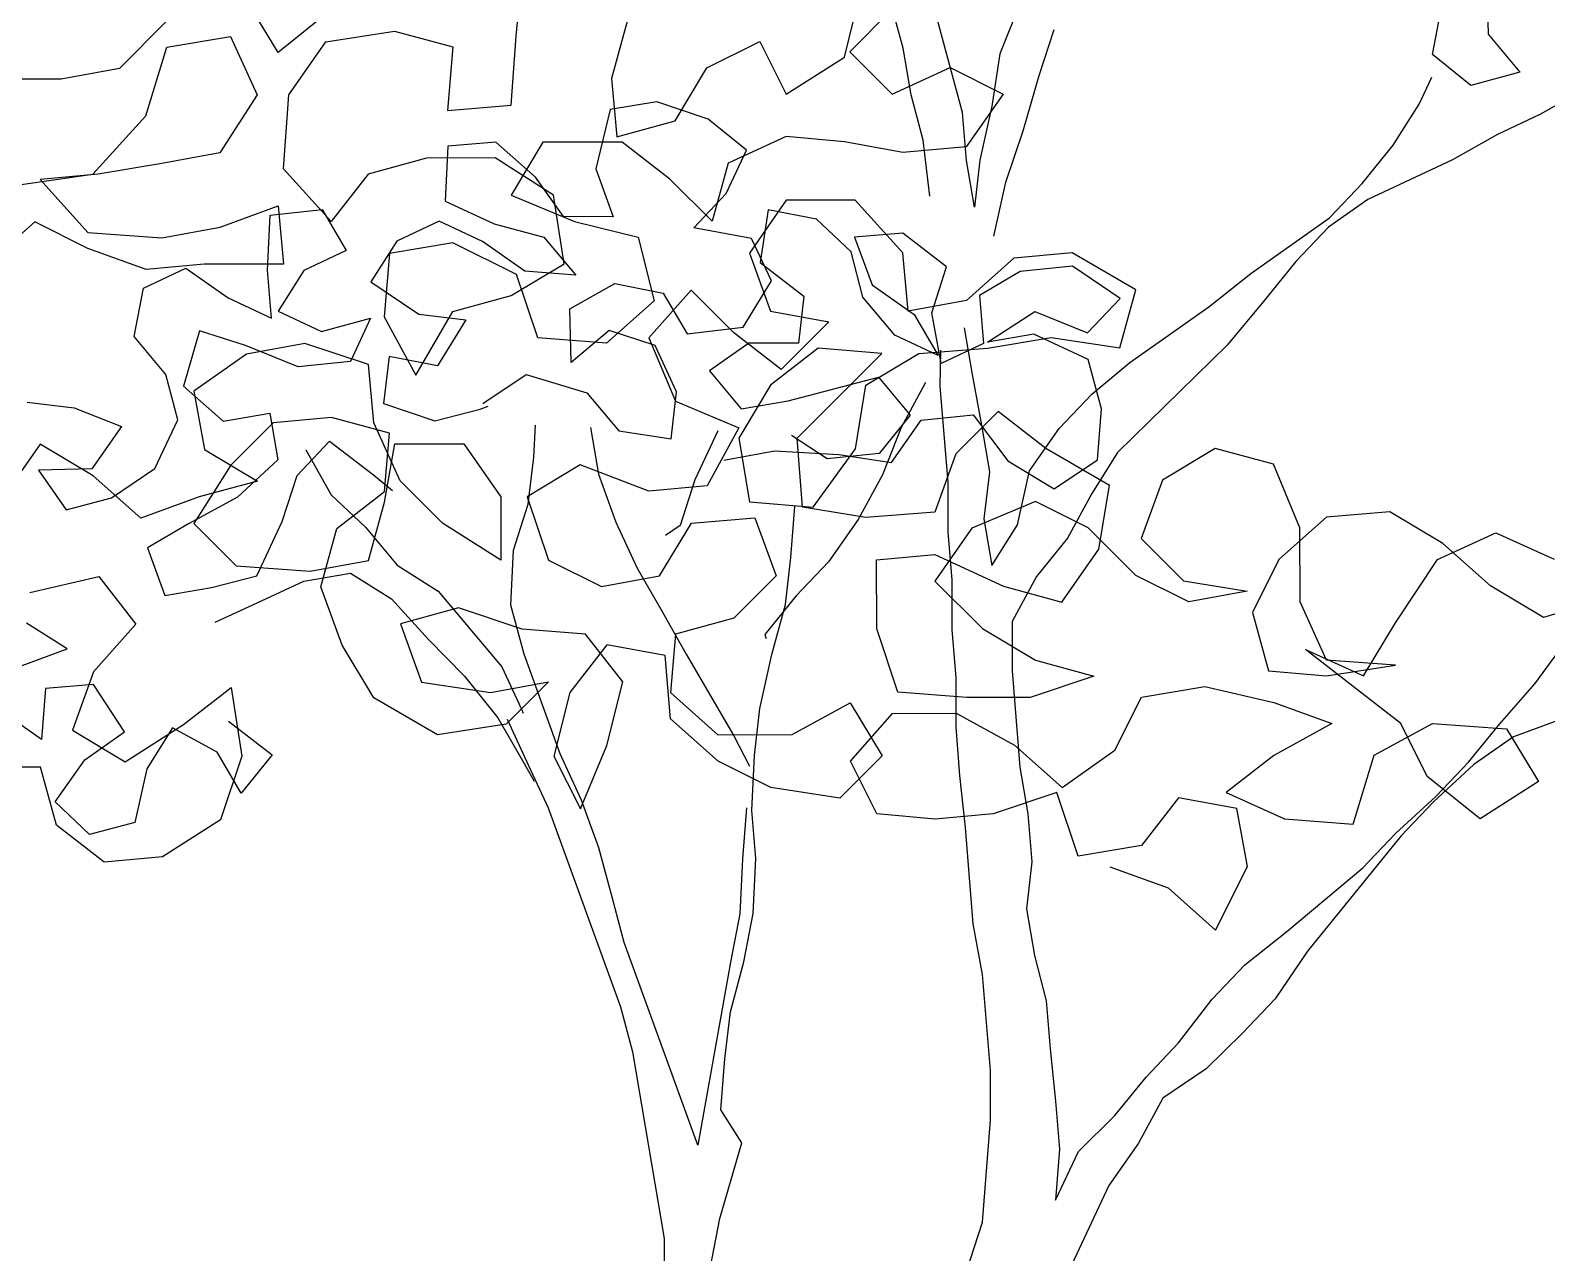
# Model space of a CAD drawing. Header units: millimetres. Extents: x 2622 to 2811, y 687 to 801.
# Drawn here: x 2709.7933 to 2710.1377, y 773.0487 to 773.3263 of the extents above; entities that cross this region are included whole.
import ezdxf

# ---------------------------------------------------------------- set-up
doc = ezdxf.new("R2010")
doc.units = ezdxf.units.MM
doc.layers.add('CHIOMA', color=94, linetype='Continuous')
doc.layers.add('tronco', color=36, linetype='Continuous')

msp = doc.modelspace()

# ---------------------------------------------------------------- linework, layer by layer
at = {"layer": 'CHIOMA'}
for p, q in [((2709.90365, 773.325), (2709.90484, 773.33822)), ((2710.12407, 773.33763), (2710.12439, 773.32547)), ((2709.84956, 773.32134), (2709.84234, 773.33335)), ((2709.97818, 773.32026), (2709.98177, 773.33468)), ((2709.82432, 773.32853), (2709.81351, 773.3177)), ((2709.86158, 773.33097), (2709.84956, 773.32134)), ((2709.92889, 773.32863), (2709.9253, 773.3154)), ((2709.98899, 773.33108), (2709.97938, 773.32146)), ((2710.11174, 773.32088), (2710.11388, 773.33188)), ((2709.86038, 773.32375), (2709.876, 773.32617)), ((2709.876, 773.32617), (2709.88923, 773.32258)), ((2710.12439, 773.32547), (2710.13162, 773.31684)), ((2709.81953, 773.30689), (2709.82432, 773.32252)), ((2709.82432, 773.32252), (2709.83874, 773.32494)), ((2709.83874, 773.32494), (2709.84477, 773.31172)), ((2709.85198, 773.31173), (2709.86038, 773.32375)), ((2709.88923, 773.32258), (2709.88804, 773.30815)), ((2709.90246, 773.30937), (2709.90365, 773.325)), ((2709.94693, 773.31782), (2709.95895, 773.32384)), ((2709.95895, 773.32384), (2709.96497, 773.31183)), ((2709.96497, 773.31183), (2709.97818, 773.32026)), ((2709.97938, 773.32146), (2709.98901, 773.31185)), ((2710.12044, 773.3138), (2710.11174, 773.32088)), ((2709.80029, 773.31529), (2709.78466, 773.31527)), ((2709.81351, 773.3177), (2709.80029, 773.31529)), ((2709.9253, 773.3154), (2709.92651, 773.30218)), ((2709.93973, 773.3058), (2709.94693, 773.31782)), ((2709.98901, 773.31185), (2710.00222, 773.31787)), ((2710.00222, 773.31787), (2710.01425, 773.31188)), ((2710.13162, 773.31684), (2710.12044, 773.3138)), ((2709.84477, 773.31172), (2709.83636, 773.29849)), ((2709.85079, 773.2949), (2709.85198, 773.31173)), ((2710.01425, 773.31188), (2710.00585, 773.29985)), ((2709.88804, 773.30815), (2709.90246, 773.30937)), ((2709.92499, 773.30834), (2709.92169, 773.29487)), ((2709.93559, 773.31014), (2709.92499, 773.30834)), ((2709.94725, 773.30619), (2709.93559, 773.31014)), ((2709.80752, 773.29366), (2709.81953, 773.30689)), ((2709.92651, 773.30218), (2709.93973, 773.3058)), ((2709.95596, 773.29912), (2709.94725, 773.30619)), ((2709.89902, 773.30096), (2709.8881, 773.30006)), ((2709.90806, 773.29299), (2709.89902, 773.30096)), ((2709.90968, 773.30096), (2709.90248, 773.28893)), ((2709.92771, 773.30098), (2709.90968, 773.30096)), ((2709.93854, 773.29257), (2709.92771, 773.30098)), ((2709.96498, 773.30221), (2709.95176, 773.29619)), ((2709.9782, 773.30102), (2709.96498, 773.30221)), ((2709.99142, 773.29863), (2709.9782, 773.30102)), ((2709.83636, 773.29849), (2709.82314, 773.29607)), ((2709.8881, 773.30006), (2709.88751, 773.28758)), ((2709.95135, 773.28926), (2709.95596, 773.29912)), ((2710.00585, 773.29985), (2709.99142, 773.29863)), ((2709.82314, 773.29607), (2709.80872, 773.29366)), ((2709.86162, 773.28289), (2709.85079, 773.2949)), ((2709.88324, 773.29733), (2709.87002, 773.29371)), ((2709.89887, 773.29735), (2709.88324, 773.29733)), ((2709.9121, 773.28894), (2709.89887, 773.29735)), ((2709.92169, 773.29487), (2709.92563, 773.28402)), ((2709.95176, 773.29619), (2709.94816, 773.28297)), ((2709.79069, 773.29124), (2709.80752, 773.29366)), ((2709.80872, 773.29366), (2709.7955, 773.29244)), ((2709.7955, 773.29244), (2709.80633, 773.28043)), ((2709.87002, 773.29371), (2709.86162, 773.28289)), ((2709.91438, 773.28403), (2709.90806, 773.29299)), ((2709.94816, 773.28297), (2709.93854, 773.29257)), ((2709.88751, 773.28758), (2709.8986, 773.28239)), ((2709.90248, 773.28893), (2709.91691, 773.28294)), ((2709.91452, 773.27332), (2709.9121, 773.28894)), ((2709.94395, 773.28146), (2709.95135, 773.28926)), ((2709.96499, 773.28779), (2709.95659, 773.27576)), ((2709.98061, 773.2878), (2709.96499, 773.28779)), ((2709.99144, 773.27579), (2709.98061, 773.2878)), ((2709.83638, 773.28166), (2709.8496, 773.28648)), ((2709.84717, 773.27191), (2709.84775, 773.2844)), ((2709.84775, 773.2844), (2709.85958, 773.28562)), ((2709.8496, 773.28648), (2709.85081, 773.27326)), ((2709.85958, 773.28562), (2709.865, 773.27634)), ((2709.92563, 773.28402), (2709.91438, 773.28403)), ((2709.96088, 773.28556), (2709.95906, 773.27365)), ((2709.97188, 773.28342), (2709.96088, 773.28556)), ((2709.79431, 773.28283), (2709.7835, 773.2732)), ((2709.80633, 773.27683), (2709.79431, 773.28283)), ((2709.80633, 773.28043), (2709.82316, 773.27925)), ((2709.82316, 773.27925), (2709.83638, 773.28166)), ((2709.88611, 773.28298), (2709.8765, 773.27847)), ((2709.89597, 773.27837), (2709.88611, 773.28298)), ((2709.8986, 773.28239), (2709.90994, 773.27935)), ((2709.91691, 773.28294), (2709.93134, 773.27935)), ((2709.95709, 773.27907), (2709.94395, 773.28146)), ((2709.97968, 773.27602), (2709.97188, 773.28342)), ((2709.99144, 773.28028), (2709.98051, 773.27939)), ((2710.00137, 773.27264), (2709.99144, 773.28028)), ((2709.81956, 773.27203), (2709.80633, 773.27683)), ((2709.8765, 773.27847), (2709.87066, 773.26919)), ((2709.88927, 773.2781), (2709.87485, 773.27569)), ((2709.9037, 773.27091), (2709.88927, 773.2781)), ((2709.90558, 773.27163), (2709.89597, 773.27837)), ((2709.90994, 773.27935), (2709.91716, 773.27072)), ((2709.93134, 773.27935), (2709.93496, 773.26492)), ((2709.96161, 773.26946), (2709.95709, 773.27907)), ((2709.98051, 773.27939), (2709.98445, 773.26854)), ((2709.865, 773.27634), (2709.85538, 773.27182)), ((2709.87485, 773.27569), (2709.87366, 773.26126)), ((2709.95659, 773.27576), (2709.96141, 773.26254)), ((2709.95906, 773.27365), (2709.969, 773.266)), ((2709.98239, 773.26575), (2709.97968, 773.27602)), ((2709.99266, 773.26257), (2709.99144, 773.27579)), ((2710.01669, 773.27462), (2710.00588, 773.26499)), ((2710.02991, 773.27583), (2710.01669, 773.27462)), ((2710.04434, 773.26743), (2710.02991, 773.27583)), ((2709.81898, 773.26782), (2709.8286, 773.27233)), ((2709.83278, 773.27324), (2709.81956, 773.27203)), ((2709.8286, 773.27233), (2709.83821, 773.26559)), ((2709.85081, 773.27326), (2709.83278, 773.27324)), ((2709.84806, 773.26098), (2709.84717, 773.27191)), ((2709.85538, 773.27182), (2709.84954, 773.26254)), ((2709.9025, 773.2661), (2709.91452, 773.27332)), ((2709.90852, 773.25649), (2709.9037, 773.27091)), ((2709.91716, 773.27072), (2709.90558, 773.27163)), ((2709.998, 773.2622), (2710.00137, 773.27264)), ((2710.01813, 773.27156), (2710.00884, 773.26614)), ((2710.02996, 773.27278), (2710.01813, 773.27156)), ((2710.0408, 773.26546), (2710.02996, 773.27278)), ((2709.81684, 773.25681), (2709.81898, 773.26782)), ((2709.87066, 773.26919), (2709.8815, 773.26187)), ((2709.91584, 773.26308), (2709.92603, 773.26882)), ((2709.92603, 773.26882), (2709.93704, 773.26668)), ((2709.94337, 773.26734), (2709.93376, 773.25651)), ((2709.93704, 773.26668), (2709.94246, 773.25739)), ((2709.953, 773.25773), (2709.94337, 773.26734)), ((2709.95519, 773.25895), (2709.96161, 773.26946)), ((2709.98445, 773.26854), (2709.99405, 773.2618)), ((2710.04075, 773.2542), (2710.04434, 773.26743)), ((2709.83821, 773.26559), (2709.84806, 773.26098)), ((2709.88928, 773.26248), (2709.9025, 773.2661)), ((2709.91616, 773.25092), (2709.91584, 773.26308)), ((2709.93496, 773.26492), (2709.92415, 773.2553)), ((2709.969, 773.266), (2709.96776, 773.25532)), ((2709.98961, 773.25712), (2709.98239, 773.26575)), ((2710.00588, 773.26499), (2709.99266, 773.26257)), ((2710.00884, 773.26614), (2710.00974, 773.25521)), ((2710.0334, 773.25766), (2710.0408, 773.26546)), ((2709.84954, 773.26254), (2709.8594, 773.25794)), ((2709.8594, 773.25794), (2709.87057, 773.26097)), ((2709.87057, 773.26097), (2709.86597, 773.25111)), ((2709.87366, 773.26126), (2709.88088, 773.24805)), ((2709.88088, 773.24805), (2709.88928, 773.26248)), ((2709.8815, 773.26187), (2709.89218, 773.26063)), ((2709.89218, 773.26063), (2709.88576, 773.25012)), ((2709.96141, 773.26254), (2709.97463, 773.26015)), ((2709.97463, 773.26015), (2709.96382, 773.24932)), ((2709.99405, 773.2618), (2709.99947, 773.25251)), ((2710.00013, 773.2507), (2709.998, 773.2622)), ((2710.01065, 773.25554), (2710.02141, 773.26252)), ((2710.02141, 773.26252), (2710.0334, 773.25766)), ((2709.82406, 773.24818), (2709.81684, 773.25681)), ((2709.83171, 773.25812), (2709.82809, 773.24555)), ((2709.84214, 773.25474), (2709.83171, 773.25812)), ((2709.92415, 773.2553), (2709.90852, 773.25649)), ((2709.92479, 773.25814), (2709.91616, 773.25092)), ((2709.93523, 773.25477), (2709.92479, 773.25814)), ((2709.93376, 773.25651), (2709.93979, 773.24209)), ((2709.94246, 773.25739), (2709.95519, 773.25895)), ((2709.96382, 773.24932), (2709.953, 773.25773)), ((2709.99947, 773.25251), (2709.98961, 773.25712)), ((2710.00539, 773.25875), (2710.00719, 773.24815)), ((2710.02124, 773.25734), (2710.01065, 773.25554)), ((2710.0107, 773.25418), (2710.02512, 773.25659)), ((2710.03356, 773.25158), (2710.02124, 773.25734)), ((2710.02512, 773.25659), (2710.04075, 773.2542)), ((2709.84242, 773.25282), (2709.8304, 773.24439)), ((2709.85413, 773.24989), (2709.84214, 773.25474)), ((2709.85564, 773.25524), (2709.84242, 773.25282)), ((2709.87006, 773.25044), (2709.85564, 773.25524)), ((2709.94007, 773.24425), (2709.93523, 773.25477)), ((2709.9565, 773.25533), (2709.94755, 773.24901)), ((2709.96776, 773.25532), (2709.9565, 773.25533)), ((2709.97223, 773.25414), (2709.96142, 773.24572)), ((2709.96744, 773.2337), (2709.98666, 773.25295)), ((2709.98666, 773.25295), (2709.97223, 773.25414)), ((2709.98306, 773.24574), (2709.99507, 773.25296)), ((2709.99507, 773.25296), (2710.0107, 773.25418)), ((2709.99996, 773.24553), (2710.00005, 773.25374)), ((2710.00974, 773.25521), (2710.00013, 773.2507)), ((2709.86597, 773.25111), (2709.85413, 773.24989)), ((2709.87128, 773.23722), (2709.87006, 773.25044)), ((2709.87476, 773.25226), (2709.87352, 773.24158)), ((2709.88576, 773.25012), (2709.87476, 773.25226)), ((2710.0366, 773.24041), (2710.03356, 773.25158)), ((2709.82677, 773.23791), (2709.82406, 773.24818)), ((2709.89603, 773.24156), (2709.90589, 773.24821)), ((2709.90589, 773.24821), (2709.91969, 773.24401)), ((2709.94755, 773.24901), (2709.95477, 773.24038)), ((2709.96537, 773.24218), (2709.98591, 773.24759)), ((2709.98591, 773.24759), (2709.99314, 773.23896)), ((2709.99659, 773.24635), (2709.99108, 773.23617)), ((2709.82809, 773.24555), (2709.83712, 773.23758)), ((2709.8304, 773.24439), (2709.83282, 773.23117)), ((2709.91969, 773.24401), (2709.92692, 773.23538)), ((2709.93883, 773.23357), (2709.94007, 773.24425)), ((2709.96142, 773.24572), (2709.95422, 773.23369)), ((2709.98067, 773.23131), (2709.98306, 773.24574)), ((2709.79259, 773.24188), (2709.80327, 773.24064)), ((2709.80327, 773.24064), (2709.81403, 773.23636)), ((2709.83712, 773.23758), (2709.84772, 773.23938)), ((2709.84772, 773.23938), (2709.84952, 773.22878)), ((2709.87352, 773.24158), (2709.88518, 773.23763)), ((2709.88518, 773.23763), (2709.89545, 773.24033)), ((2709.89545, 773.24033), (2709.89726, 773.24099)), ((2709.93979, 773.24209), (2709.95422, 773.23609)), ((2709.95477, 773.24038), (2709.96537, 773.24218)), ((2709.99314, 773.23896), (2709.98606, 773.23025)), ((2709.9956, 773.23781), (2710.00743, 773.23903)), ((2710.01311, 773.23975), (2710.00351, 773.23013)), ((2710.00743, 773.23903), (2710.01531, 773.22859)), ((2710.02394, 773.23135), (2710.01311, 773.23975)), ((2710.03569, 773.22883), (2710.0366, 773.24041)), ((2709.81403, 773.23636), (2709.80729, 773.22675)), ((2709.82159, 773.22682), (2709.82677, 773.23791)), ((2709.84844, 773.2372), (2709.83883, 773.22757)), ((2709.86166, 773.23841), (2709.84844, 773.2372)), ((2709.87489, 773.23482), (2709.86166, 773.23841)), ((2709.8773, 773.224), (2709.87128, 773.23722)), ((2709.95422, 773.23609), (2709.94702, 773.22286)), ((2709.99108, 773.23617), (2709.9868, 773.22541)), ((2709.98886, 773.2282), (2709.9956, 773.23781)), ((2709.79556, 773.23234), (2709.78715, 773.22031)), ((2709.80758, 773.22514), (2709.79556, 773.23234)), ((2709.85387, 773.22524), (2709.86127, 773.23304)), ((2709.86127, 773.23304), (2709.87121, 773.2254)), ((2709.8737, 773.2216), (2709.87489, 773.23482)), ((2709.8737, 773.21919), (2709.87609, 773.23242)), ((2709.87609, 773.23242), (2709.89172, 773.23243)), ((2709.89172, 773.23243), (2709.90014, 773.22042)), ((2709.92692, 773.23538), (2709.93883, 773.23357)), ((2709.95422, 773.23369), (2709.95664, 773.21927)), ((2709.97423, 773.22903), (2709.96619, 773.23429)), ((2709.96866, 773.21808), (2709.96744, 773.2337)), ((2709.83282, 773.23117), (2709.84485, 773.22397)), ((2709.84952, 773.22878), (2709.84031, 773.22032)), ((2709.95082, 773.22871), (2709.96232, 773.23084)), ((2709.96232, 773.23084), (2709.97695, 773.23001)), ((2709.97106, 773.21808), (2709.98067, 773.23131)), ((2709.98606, 773.23025), (2709.97423, 773.22903)), ((2709.97695, 773.23001), (2709.98886, 773.2282)), ((2710.00351, 773.23013), (2709.99871, 773.2169)), ((2710.03837, 773.22295), (2710.02394, 773.23135)), ((2710.02582, 773.22218), (2710.03569, 773.22883)), ((2710.0624, 773.23138), (2710.05039, 773.22416)), ((2710.07563, 773.22779), (2710.0624, 773.23138)), ((2709.80729, 773.22675), (2709.79513, 773.22643)), ((2709.79513, 773.22643), (2709.80145, 773.21747)), ((2709.81172, 773.22017), (2709.82159, 773.22682)), ((2709.83883, 773.22757), (2709.83043, 773.21434)), ((2709.8505, 773.21481), (2709.85387, 773.22524)), ((2709.87121, 773.2254), (2709.87556, 773.22186)), ((2709.91817, 773.22765), (2709.90615, 773.22042)), ((2709.9338, 773.22165), (2709.91817, 773.22765)), ((2710.01531, 773.22859), (2710.02582, 773.22218)), ((2710.08165, 773.21337), (2710.07563, 773.22779)), ((2709.81841, 773.21554), (2709.80758, 773.22514)), ((2709.84485, 773.22397), (2709.83163, 773.22036)), ((2709.88692, 773.2144), (2709.8773, 773.224)), ((2709.94702, 773.22286), (2709.9338, 773.22165)), ((2710.03598, 773.20852), (2710.03837, 773.22295)), ((2710.05039, 773.22416), (2710.04559, 773.21094)), ((2709.80145, 773.21747), (2709.81172, 773.22017)), ((2709.83163, 773.22036), (2709.81841, 773.21554)), ((2709.84031, 773.22032), (2709.82922, 773.21425)), ((2709.86289, 773.21317), (2709.8737, 773.2216)), ((2709.8701, 773.20597), (2709.8737, 773.21919)), ((2709.90014, 773.22042), (2709.90015, 773.20599)), ((2709.90615, 773.22042), (2709.91097, 773.206)), ((2709.95664, 773.21927), (2709.97106, 773.21808)), ((2710.02155, 773.21933), (2710.00713, 773.2133)), ((2710.03357, 773.21333), (2710.02155, 773.21933)), ((2709.94342, 773.21445), (2709.95784, 773.21566)), ((2709.95784, 773.21566), (2709.96266, 773.20245)), ((2709.98308, 773.21569), (2709.96866, 773.21808)), ((2709.99871, 773.2169), (2709.98308, 773.21569)), ((2710.08766, 773.21578), (2710.07685, 773.20616)), ((2710.10208, 773.217), (2710.08766, 773.21578)), ((2710.11411, 773.2098), (2710.10208, 773.217)), ((2709.82922, 773.21425), (2709.81993, 773.20883)), ((2709.83043, 773.21434), (2709.84006, 773.20474)), ((2709.84474, 773.20249), (2709.8505, 773.21481)), ((2709.85929, 773.19995), (2709.86289, 773.21317)), ((2709.90015, 773.20599), (2709.88692, 773.2144)), ((2709.93622, 773.20242), (2709.94342, 773.21445)), ((2710.00713, 773.2133), (2709.99872, 773.20128)), ((2710.0444, 773.20252), (2710.03357, 773.21333)), ((2710.08167, 773.19654), (2710.08165, 773.21337)), ((2710.11291, 773.20619), (2710.12613, 773.21221)), ((2710.12613, 773.21221), (2710.13935, 773.20621)), ((2709.81993, 773.20883), (2709.82387, 773.19798)), ((2710.02758, 773.19649), (2710.03598, 773.20852)), ((2710.04559, 773.21094), (2710.05522, 773.20133)), ((2710.12494, 773.20019), (2710.11411, 773.2098)), ((2709.84006, 773.20474), (2709.85688, 773.20355)), ((2709.85688, 773.20355), (2709.8701, 773.20597)), ((2709.91097, 773.206), (2709.923, 773.2)), ((2709.9855, 773.20607), (2709.99872, 773.20729)), ((2709.98551, 773.19045), (2709.9855, 773.20607)), ((2709.99872, 773.20729), (2710.01435, 773.20009)), ((2710.07685, 773.20616), (2710.07085, 773.19413)), ((2710.10331, 773.19176), (2710.11291, 773.20619)), ((2709.79318, 773.19868), (2709.80881, 773.2023)), ((2709.80881, 773.2023), (2709.81723, 773.19149)), ((2709.83447, 773.19979), (2709.84474, 773.20249)), ((2709.923, 773.2), (2709.93622, 773.20242)), ((2709.96266, 773.20245), (2709.95306, 773.19282)), ((2709.99872, 773.20128), (2710.00955, 773.19047)), ((2710.05642, 773.19652), (2710.0444, 773.20252)), ((2710.05522, 773.20133), (2710.06964, 773.19894)), ((2709.82387, 773.19798), (2709.83447, 773.19979)), ((2709.86411, 773.18673), (2709.85929, 773.19995)), ((2710.01435, 773.20009), (2710.02758, 773.19649)), ((2710.06964, 773.19894), (2710.05642, 773.19652)), ((2710.13696, 773.19299), (2710.12494, 773.20019)), ((2710.15258, 773.19781), (2710.13696, 773.19299)), ((2709.89055, 773.19517), (2709.87733, 773.19155)), ((2709.90498, 773.19037), (2709.89055, 773.19517)), ((2710.08769, 773.18333), (2710.08167, 773.19654)), ((2709.80168, 773.18584), (2709.7924, 773.19168)), ((2709.81723, 773.19149), (2709.80762, 773.18067)), ((2709.87733, 773.19155), (2709.88215, 773.17833)), ((2709.95306, 773.19282), (2709.93984, 773.1892)), ((2710.07085, 773.19413), (2710.07447, 773.18091)), ((2710.09611, 773.17973), (2710.10331, 773.19176)), ((2709.9194, 773.18918), (2709.90498, 773.19037)), ((2709.92783, 773.17837), (2709.9194, 773.18918)), ((2709.93984, 773.1892), (2709.93865, 773.17598)), ((2709.99033, 773.17603), (2709.98551, 773.19045)), ((2710.00955, 773.19047), (2710.02158, 773.18327)), ((2709.79083, 773.1819), (2709.80168, 773.18584)), ((2709.87134, 773.17472), (2709.86411, 773.18673)), ((2709.92421, 773.18678), (2709.91581, 773.17596)), ((2709.93744, 773.18439), (2709.92421, 773.18678)), ((2709.93865, 773.16997), (2709.93744, 773.18439)), ((2710.08288, 773.18573), (2710.09611, 773.17973)), ((2710.10453, 773.16892), (2710.08288, 773.18573)), ((2709.80762, 773.18067), (2709.80283, 773.16744)), ((2710.02158, 773.18327), (2710.0348, 773.17967)), ((2710.07447, 773.18091), (2710.08769, 773.17972)), ((2710.10332, 773.18214), (2710.08769, 773.18333)), ((2710.08769, 773.17972), (2710.10332, 773.18214)), ((2709.80767, 773.17778), (2709.79674, 773.17689)), ((2709.81465, 773.16702), (2709.80767, 773.17778)), ((2709.82807, 773.16867), (2709.83888, 773.17709)), ((2709.83888, 773.17709), (2709.8413, 773.16147)), ((2709.88215, 773.17833), (2709.89778, 773.17594)), ((2709.89778, 773.17594), (2709.911, 773.17836)), ((2709.911, 773.17836), (2709.90139, 773.16873)), ((2709.92423, 773.16395), (2709.92783, 773.17837)), ((2710.0348, 773.17967), (2710.02038, 773.17485)), ((2710.04563, 773.17487), (2710.06005, 773.17729)), ((2710.06005, 773.17729), (2710.07568, 773.1737)), ((2709.79674, 773.17689), (2709.79583, 773.1653)), ((2709.88577, 773.16631), (2709.87134, 773.17472)), ((2709.91581, 773.17596), (2709.91222, 773.16153)), ((2709.93865, 773.17598), (2709.94947, 773.16637)), ((2709.9663, 773.16639), (2709.97952, 773.17361)), ((2709.97952, 773.17361), (2709.98674, 773.1616)), ((2710.00596, 773.17484), (2709.99033, 773.17603)), ((2710.02038, 773.17485), (2710.00596, 773.17484)), ((2710.03963, 773.16285), (2710.04563, 773.17487)), ((2710.07568, 773.1737), (2710.0889, 773.1689)), ((2709.79583, 773.1653), (2709.78623, 773.17205)), ((2709.97953, 773.16039), (2709.98914, 773.17122)), ((2709.98914, 773.17122), (2710.00356, 773.17123)), ((2710.00356, 773.17123), (2710.01679, 773.16403)), ((2709.80283, 773.16744), (2709.81485, 773.16024)), ((2709.80569, 773.1607), (2709.81465, 773.16702)), ((2709.81485, 773.16024), (2709.82807, 773.16867)), ((2709.82558, 773.16791), (2709.81974, 773.15863)), ((2709.83576, 773.1624), (2709.82558, 773.16791)), ((2709.83831, 773.16947), (2709.84825, 773.16182)), ((2709.90139, 773.16873), (2709.88577, 773.16631)), ((2709.94948, 773.16036), (2709.93865, 773.16997)), ((2710.0889, 773.1689), (2710.07569, 773.16168)), ((2710.09853, 773.1617), (2710.11174, 773.16893)), ((2710.11055, 773.1569), (2710.10453, 773.16892)), ((2710.11174, 773.16893), (2710.12857, 773.16774)), ((2710.12857, 773.16774), (2710.1358, 773.15573)), ((2709.91824, 773.14952), (2709.92423, 773.16395)), ((2709.94947, 773.16637), (2709.9663, 773.16639)), ((2710.01679, 773.16403), (2710.02762, 773.15442)), ((2709.79895, 773.15109), (2709.80569, 773.1607)), ((2709.84118, 773.15312), (2709.83576, 773.1624)), ((2709.8413, 773.16147), (2709.8365, 773.14704)), ((2709.84825, 773.16182), (2709.84118, 773.15312)), ((2709.91222, 773.16153), (2709.91824, 773.14952)), ((2709.9615, 773.15436), (2709.94948, 773.16036)), ((2709.98674, 773.1616), (2709.97713, 773.15197)), ((2709.98555, 773.14838), (2709.97953, 773.16039)), ((2710.02762, 773.15442), (2710.03963, 773.16285)), ((2710.07569, 773.16168), (2710.06488, 773.15326)), ((2710.09373, 773.14607), (2710.09853, 773.1617)), ((2709.79562, 773.15902), (2709.7812, 773.15901)), ((2709.79924, 773.1458), (2709.79562, 773.15902)), ((2709.81974, 773.15863), (2709.81702, 773.1464)), ((2710.12258, 773.1473), (2710.11055, 773.1569)), ((2709.97713, 773.15197), (2709.9615, 773.15436)), ((2710.02641, 773.15322), (2710.01199, 773.1484)), ((2710.03124, 773.1388), (2710.02641, 773.15322)), ((2710.06488, 773.15326), (2710.07811, 773.14726)), ((2710.1358, 773.15573), (2710.12258, 773.1473)), ((2709.80675, 773.14369), (2709.79895, 773.15109)), ((2710.05406, 773.15204), (2710.04566, 773.14122)), ((2710.06729, 773.14965), (2710.05406, 773.15204)), ((2710.0697, 773.13643), (2710.06729, 773.14965)), ((2709.81702, 773.1464), (2709.80675, 773.14369)), ((2709.8365, 773.14704), (2709.82329, 773.13861)), ((2709.99877, 773.14719), (2709.98555, 773.14838)), ((2710.01199, 773.1484), (2709.99877, 773.14719)), ((2710.07811, 773.14726), (2710.09373, 773.14607)), ((2709.81007, 773.1374), (2709.79924, 773.1458)), ((2710.04566, 773.14122), (2710.03124, 773.1388)), ((2709.82329, 773.13861), (2709.81007, 773.1374)), ((2710.03845, 773.1364), (2710.05168, 773.13161)), ((2710.0625, 773.122), (2710.0697, 773.13643)), ((2710.05168, 773.13161), (2710.0625, 773.122))]:
    msp.add_line(p, q, dxfattribs=at)
at = {"layer": 'tronco'}
for p, q in [((2709.99154, 773.32226), (2709.98851, 773.33344)), ((2710.00501, 773.30771), (2709.99894, 773.33007)), ((2710.01776, 773.33178), (2710.01348, 773.32102)), ((2710.02243, 773.31608), (2710.02581, 773.32652)), ((2709.99334, 773.31167), (2709.99154, 773.32226)), ((2710.01348, 773.32102), (2710.01166, 773.30911)), ((2710.01881, 773.30352), (2710.02243, 773.31608)), ((2710.10869, 773.30954), (2710.11157, 773.3157)), ((2709.99605, 773.30139), (2709.99334, 773.31167)), ((2710.14632, 773.31297), (2710.13613, 773.30722)), ((2710.01166, 773.30911), (2710.00895, 773.29687)), ((2710.10285, 773.30026), (2710.10869, 773.30954)), ((2710.00591, 773.29679), (2710.00501, 773.30771)), ((2710.13613, 773.30722), (2710.12651, 773.30271)), ((2709.9976, 773.28866), (2709.99605, 773.30139)), ((2710.01486, 773.29185), (2710.01881, 773.30352)), ((2710.12651, 773.30271), (2710.11632, 773.29697)), ((2710.09578, 773.29156), (2710.10285, 773.30026)), ((2710.00771, 773.28619), (2710.00591, 773.29679)), ((2710.00895, 773.29687), (2710.00771, 773.28619)), ((2710.11632, 773.29697), (2710.09709, 773.28794)), ((2710.01214, 773.27961), (2710.01486, 773.29185)), ((2710.08838, 773.28376), (2710.09578, 773.29156)), ((2710.09709, 773.28794), (2710.08813, 773.28162)), ((2710.07046, 773.27111), (2710.08838, 773.28376)), ((2710.08813, 773.28162), (2710.08074, 773.27382)), ((2710.08074, 773.27382), (2710.07366, 773.26512)), ((2710.06093, 773.26356), (2710.07046, 773.27111)), ((2710.04301, 773.25092), (2710.06093, 773.26356)), ((2710.07366, 773.26512), (2710.06511, 773.25485)), ((2710.06511, 773.25485), (2710.04021, 773.23047)), ((2710.03438, 773.2437), (2710.04301, 773.25092)), ((2710.00719, 773.24815), (2710.00932, 773.23665)), ((2710.00175, 773.22367), (2709.99996, 773.24553)), ((2710.02698, 773.2359), (2710.03438, 773.2437)), ((2709.90761, 773.2294), (2709.90802, 773.23671)), ((2709.92051, 773.23613), (2709.92231, 773.22553)), ((2710.00932, 773.23665), (2710.01112, 773.22605)), ((2710.02024, 773.22629), (2710.02698, 773.2359)), ((2709.94943, 773.23537), (2709.94424, 773.22428)), ((2709.85585, 773.23107), (2709.86159, 773.22088)), ((2709.90637, 773.21872), (2709.90761, 773.2294)), ((2710.04021, 773.23047), (2710.03437, 773.22119)), ((2709.92231, 773.22553), (2709.92625, 773.21468)), ((2709.9868, 773.22541), (2709.98129, 773.21522)), ((2710.01112, 773.22605), (2710.00988, 773.21537)), ((2710.01752, 773.21405), (2710.02024, 773.22629)), ((2709.94424, 773.22428), (2709.94087, 773.21385)), ((2710.00175, 773.21242), (2710.00175, 773.22367)), ((2709.86159, 773.22088), (2709.86939, 773.21348)), ((2709.90299, 773.20829), (2709.90637, 773.21872)), ((2710.03437, 773.22119), (2710.02886, 773.211)), ((2709.966, 773.20661), (2709.96691, 773.21819)), ((2709.98129, 773.21522), (2709.97455, 773.20561)), ((2710.00988, 773.21537), (2710.01168, 773.20477)), ((2709.86939, 773.21348), (2709.87662, 773.20485)), ((2709.92625, 773.21468), (2709.93109, 773.20416)), ((2709.94087, 773.21385), (2709.93758, 773.21163)), ((2710.00264, 773.20149), (2710.00175, 773.21242)), ((2710.01168, 773.20477), (2710.01752, 773.21405)), ((2709.90241, 773.1958), (2709.90299, 773.20829)), ((2710.02886, 773.211), (2710.02179, 773.2023)), ((2709.87662, 773.20485), (2709.8859, 773.19901)), ((2709.96477, 773.19593), (2709.966, 773.20661)), ((2709.97455, 773.20561), (2709.96715, 773.19781)), ((2709.8458, 773.19674), (2709.85542, 773.20125)), ((2709.85542, 773.20125), (2709.86602, 773.20305)), ((2709.86602, 773.20305), (2709.8753, 773.19721)), ((2709.93109, 773.20416), (2709.9365, 773.19488)), ((2710.00264, 773.19023), (2710.00264, 773.20149)), ((2710.02179, 773.2023), (2710.01627, 773.19211)), ((2709.8859, 773.19901), (2709.90035, 773.18175)), ((2709.96715, 773.19781), (2709.96008, 773.18911)), ((2709.83528, 773.1919), (2709.8458, 773.19674)), ((2709.8753, 773.19721), (2709.88375, 773.18801)), ((2709.90544, 773.18463), (2709.90241, 773.1958)), ((2709.9365, 773.19488), (2709.94225, 773.18468)), ((2709.96172, 773.18459), (2709.96477, 773.19593)), ((2710.01627, 773.19211), (2710.01627, 773.18086)), ((2709.88375, 773.18801), (2709.89188, 773.1797)), ((2709.96008, 773.18911), (2709.96041, 773.18821)), ((2710.00353, 773.17931), (2710.00264, 773.19023)), ((2710.13498, 773.17791), (2710.1432, 773.18908)), ((2709.91364, 773.16203), (2709.90544, 773.18463)), ((2709.94225, 773.18468), (2709.95308, 773.16611)), ((2709.959, 773.17235), (2709.96172, 773.18459)), ((2709.90035, 773.18175), (2709.90486, 773.17214)), ((2710.01627, 773.18086), (2710.01806, 773.159)), ((2709.89188, 773.1797), (2709.89944, 773.17017)), ((2710.00353, 773.16805), (2710.00353, 773.17931)), ((2710.12701, 773.16888), (2710.13498, 773.17791)), ((2709.89944, 773.17017), (2709.90485, 773.16088)), ((2709.90486, 773.17214), (2709.90519, 773.17123)), ((2709.95776, 773.16167), (2709.959, 773.17235)), ((2710.14188, 773.17018), (2710.13013, 773.16592)), ((2709.90157, 773.16992), (2709.90641, 773.1594)), ((2710.00442, 773.15712), (2710.00353, 773.16805)), ((2710.11994, 773.16017), (2710.12701, 773.16888)), ((2709.95308, 773.16611), (2709.95661, 773.15921)), ((2710.13013, 773.16592), (2710.12117, 773.1596)), ((2709.90485, 773.16088), (2709.90772, 773.15579)), ((2709.91848, 773.15151), (2709.91364, 773.16203)), ((2709.95718, 773.14918), (2709.95776, 773.16167)), ((2710.11254, 773.15237), (2710.11994, 773.16017)), ((2709.90641, 773.1594), (2709.91092, 773.14979)), ((2710.00565, 773.14529), (2710.00442, 773.15712)), ((2710.01806, 773.159), (2710.01986, 773.14841)), ((2710.12117, 773.1596), (2710.11196, 773.15114)), ((2709.91092, 773.14979), (2709.92733, 773.10459)), ((2709.92242, 773.14066), (2709.91848, 773.15151)), ((2709.95595, 773.14976), (2709.95503, 773.13818)), ((2710.10333, 773.14392), (2710.11254, 773.15237)), ((2710.11196, 773.15114), (2710.10456, 773.14334)), ((2709.95807, 773.13826), (2709.95718, 773.14918)), ((2710.01986, 773.14841), (2710.02076, 773.13748)), ((2710.00744, 773.12344), (2710.00565, 773.14529)), ((2710.10456, 773.14334), (2710.08335, 773.11723)), ((2710.09593, 773.13612), (2710.10333, 773.14392)), ((2709.92545, 773.12949), (2709.92242, 773.14066)), ((2709.95503, 773.13818), (2709.95445, 773.12569)), ((2709.95749, 773.12577), (2709.95807, 773.13826)), ((2710.02076, 773.13748), (2710.01952, 773.1268)), ((2710.07867, 773.12167), (2710.09593, 773.13612)), ((2709.92816, 773.11921), (2709.92545, 773.12949)), ((2709.95445, 773.12569), (2709.95231, 773.11468)), ((2709.95535, 773.11476), (2709.95749, 773.12577)), ((2710.01952, 773.1268), (2710.02132, 773.1162)), ((2710.00957, 773.11193), (2710.00744, 773.12344)), ((2709.93603, 773.09752), (2709.92816, 773.11921)), ((2710.06913, 773.11412), (2710.07867, 773.12167)), ((2710.02132, 773.1162), (2710.02403, 773.10593)), ((2710.08335, 773.11723), (2710.07603, 773.10639)), ((2709.95231, 773.11468), (2709.94489, 773.07312)), ((2709.9523, 773.10343), (2709.95535, 773.11476)), ((2710.01136, 773.09008), (2710.00957, 773.11193)), ((2710.06174, 773.10632), (2710.06913, 773.11412)), ((2710.02403, 773.10593), (2710.02492, 773.095)), ((2710.05409, 773.09638), (2710.06174, 773.10632)), ((2710.07603, 773.10639), (2710.06863, 773.09859)), ((2709.92733, 773.10459), (2709.93003, 773.09432)), ((2709.95106, 773.09275), (2709.9523, 773.10343)), ((2710.06863, 773.09859), (2710.06033, 773.09046)), ((2709.93003, 773.09432), (2709.93724, 773.05192)), ((2709.94489, 773.07312), (2709.93603, 773.09752)), ((2710.02492, 773.095), (2710.02615, 773.08317)), ((2710.04669, 773.08858), (2710.05409, 773.09638)), ((2709.95015, 773.08116), (2709.95106, 773.09275)), ((2710.01136, 773.07882), (2710.01136, 773.09008)), ((2710.03962, 773.07988), (2710.04669, 773.08858)), ((2710.06033, 773.09046), (2710.05047, 773.08381)), ((2709.95491, 773.07368), (2709.95015, 773.08116)), ((2710.02615, 773.08317), (2710.02704, 773.07224)), ((2710.05047, 773.08381), (2710.04496, 773.07363)), ((2710.00954, 773.05566), (2710.01136, 773.07882)), ((2710.03132, 773.07175), (2710.03962, 773.07988)), ((2709.94989, 773.05652), (2709.95491, 773.07368)), ((2710.02704, 773.07224), (2710.02613, 773.06066)), ((2710.02613, 773.06066), (2710.03132, 773.07175)), ((2710.04496, 773.07363), (2710.03821, 773.06402)), ((2710.03821, 773.06402), (2710.02439, 773.03445)), ((2709.94775, 773.04551), (2709.94989, 773.05652)), ((2710.00279, 773.03479), (2710.00954, 773.05566)), ((2709.93724, 773.05192), (2709.93723, 773.04067))]:
    msp.add_line(p, q, dxfattribs=at)

doc.saveas('drawing.dxf')
